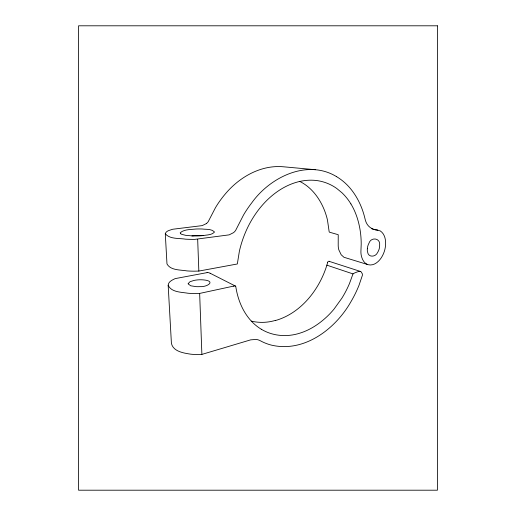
<?xml version="1.0" encoding="UTF-8"?>
<svg xmlns="http://www.w3.org/2000/svg" width="516" height="516" viewBox="0 0 516 516"><rect width="100%" height="100%" fill="white"/><g stroke="black" fill="none" stroke-linecap="round" stroke-linejoin="round"><path stroke-width="0.77" d="M336.503 176.607A53.954 53.954 0 0 1 347.281 185.089C353.363 191.275 357.956 198.815 361.232 206.819A79.116 79.116 0 0 1 364.857 218.145C366.56 226.769 371.507 229.594 380.079 230.807C384.581 233.587 385.852 239.379 385.62 244.326A26.768 26.768 0 0 1 382.292 256.084C379.641 261.064 374.242 266.282 368.14 264.689L343.953 257.271L341.173 254.756L338.825 249.841A17.292 17.292 0 0 1 338.206 245.094L338.232 234.703L329.401 232.168A1.922 1.922 0 0 1 329.079 231.181L327.447 219.951A69.247 69.247 0 0 0 323.9 208.954C319.101 197.551 311.051 187.005 299.783 181.426C282.491 185.367 267.933 197.144 257.523 211.167A103.387 103.387 0 0 0 245.616 232.032A111.366 111.366 0 0 0 239.385 251.189L237.328 263.979L198.834 271.074L194.48 271.177A105.225 105.225 0 0 1 187.018 270.913C180.497 269.752 170.532 270.552 166.978 263.908L165.288 233.716C166.088 230.697 170.125 230.226 172.647 229.259L202.175 225.615L206.277 223.654M327.712 262.309L326.441 266.553A94.828 94.828 0 0 1 314.18 291.282C304.879 304.711 291.572 315.915 275.679 320.462M360.497 271.468L357.949 271.668L354.705 272.919A16.654 16.654 0 0 0 352.989 273.906L349.403 283.716A106.477 106.477 0 0 1 341.915 298.132L333.968 309.181A86.533 86.533 0 0 1 326.647 316.947C318.946 324.106 309.916 330.079 299.802 333.181A50.123 50.123 0 0 1 287.496 335.497C278.395 336.039 269.081 334 261.283 329.221M207.077 272.622L175.176 278.614C172.363 279.936 168.377 281.613 168.164 285.193L171.415 343.411C173.253 351.577 183.696 353.086 190.662 354.163A62.294 62.294 0 0 0 197.757 354.557L201.885 354.402L250.692 339.851L256.13 339.431A11.92 11.92 0 0 1 259.767 340.476L260.341 340.766A47.524 47.524 0 0 0 271.21 345.075C304.047 352.957 335.31 329.15 350.848 301.879A119.319 119.319 0 0 0 359.013 285.271L362.374 275.37A5.463 5.463 0 0 0 362.297 273.751L360.916 271.59L329.376 261.418M233.464 286.141L199.653 293.423L195.358 293.54A89.242 89.242 0 0 1 187.992 293.243C181.406 292.095 171.177 292.372 168.164 285.193M191.913 235.928L194.803 235.593A50.039 50.039 0 0 1 202.117 235.515L203.111 235.599M165.288 233.716C169.719 239.366 179.104 238.063 185.625 239.179A138.675 138.675 0 0 0 194.738 239.372L229.162 234.857L233.535 232.651A12.758 12.758 0 0 0 235.606 230.471L243.558 214.953A114.623 114.623 0 0 1 251.756 202.846C269.913 177.304 307.091 158.773 336.497 176.607M315.347 169.712L283.303 166.771C260.799 164.746 239.25 177.194 225.195 194.081A100.536 100.536 0 0 0 215.501 207.619L208.206 221.693A11.339 11.339 0 0 1 206.277 223.654M326.873 265.172L352.996 273.912M367.321 264.437C363.69 262.838 361.922 258.806 361.206 255.123A18.731 18.731 0 0 1 360.916 251.337L361.206 244.197A88.662 88.662 0 0 0 360.426 232.213C359.072 222.306 356.105 212.521 350.925 203.923M210.154 273.254L235.393 286.064A0.722 0.722 0 0 1 235.786 286.586C237.702 299.157 242.572 311.593 251.273 321.036A45.982 45.982 0 0 0 261.27 329.24M180.69 233.69L180.207 232.761C184.322 229.156 190.746 229.659 195.919 229.02A85.908 85.908 0 0 1 201.95 228.988C205.923 229.575 211.302 228.665 214.334 231.8A0.735 0.735 0 0 1 214.327 232.265C211.612 235.141 206.91 234.812 203.278 235.573A72.453 72.453 0 0 1 198.073 235.935A81.051 81.051 0 0 1 192.758 235.941L185.734 235.348L181.896 234.374A4.599 4.599 0 0 1 180.677 233.709M197.673 239.301L198.841 271.074M199.653 293.423L201.885 354.402M275.634 320.32A46.563 46.563 0 0 1 251.253 321.126M327.679 262.283A1.348 1.348 0 0 1 329.24 261.244M207.071 272.538A5.876 5.876 0 0 1 210.141 273.28M299.79 181.458A48.814 48.814 0 0 1 316.25 180.484A44.337 44.337 0 0 1 336.703 188.443L342.011 192.81A54.141 54.141 0 0 1 350.912 203.93M371.604 228.653A10.971 10.971 0 0 0 376.409 229.768A7.863 7.863 0 0 1 377.873 229.962M233.587 286.27A2.599 2.599 0 0 1 235.412 285.987M188.211 283.555L188.211 283.723A1.064 1.064 0 0 0 188.256 284.006L190.791 285.812L196.267 286.651A35.804 35.804 0 0 0 199.989 286.638C207.561 287.128 216.043 281.052 203.807 279.93A32.444 32.444 0 0 0 193.984 280.433L190.03 281.71L188.211 283.555M367.347 248.77L367.302 249.428A9.307 9.307 0 0 0 367.573 251.95C368.218 257.768 375.661 257.11 377.564 252.55A13.203 13.203 0 0 0 379.653 245.113C380.608 237.908 370.894 236.721 368.921 243.3A13.938 13.938 0 0 0 367.637 246.732L367.347 248.77M437.426 25.8L78.574 25.8L78.574 490.2L437.426 490.2L437.426 25.8"/></g></svg>
